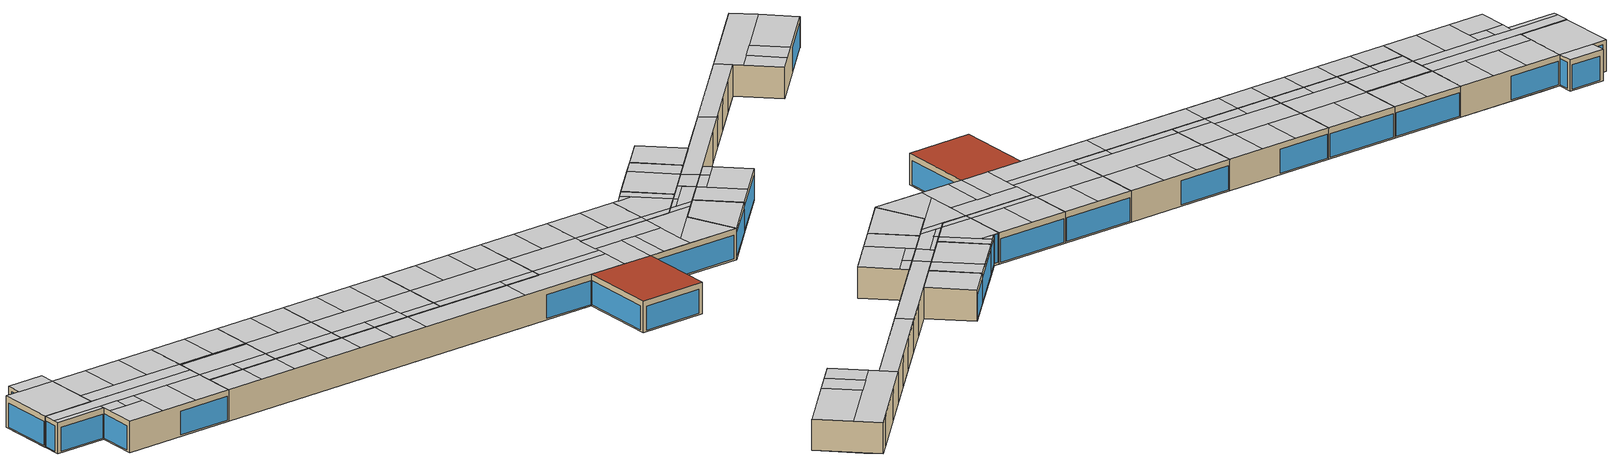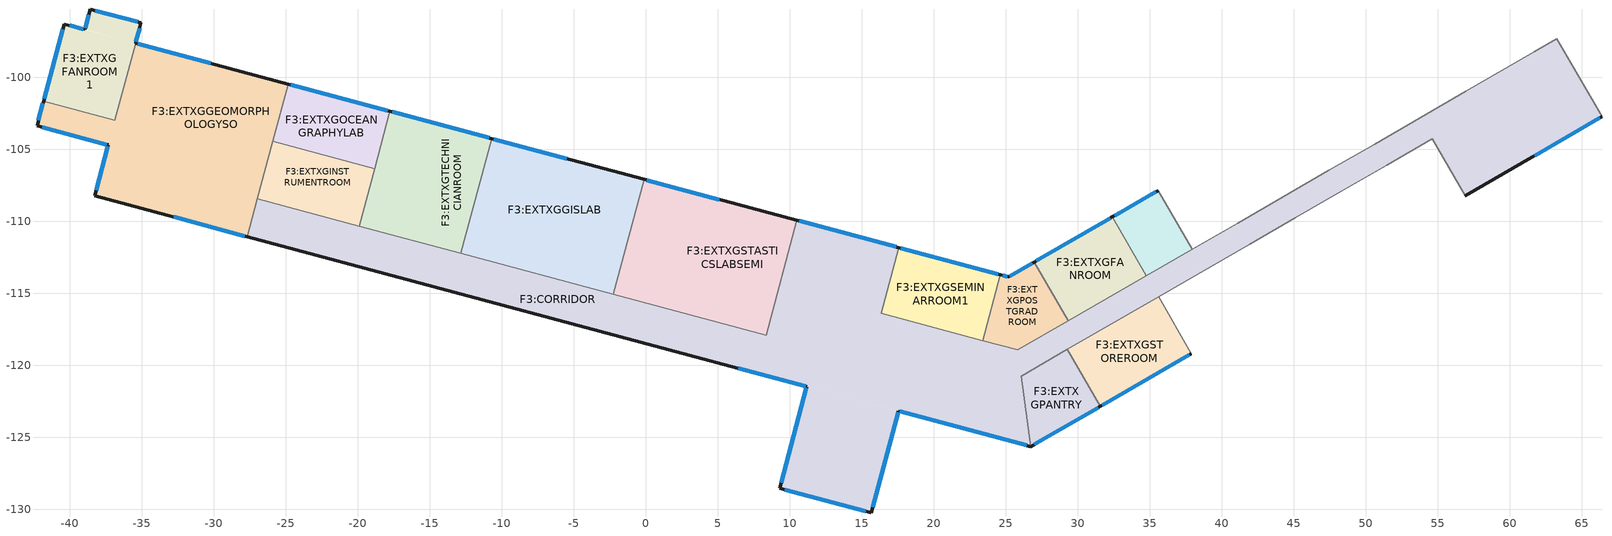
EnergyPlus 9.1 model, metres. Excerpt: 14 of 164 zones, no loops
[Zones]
F3:EXTXGFANROOM1
 floor to F2:EXTXGFANROOM (Project internal floor_Reversed_Rev): -35.44,-97.62 -38.97,-96.67 -38.59,-95.26 -35.06,-96.2 z3; -36.86,-102.92 -41.8,-101.59 -40.38,-96.29 -35.44,-97.62 z3
 floor to F2:CORRIDOR (Project internal floor_Reversed_Rev): -36.87,-102.97 -41.82,-101.64 -41.8,-101.59 -36.86,-102.92 z3
 wall outside (Project wall): -35.44,-97.62 -35.06,-96.2 -38.59,-95.26 -38.97,-96.67 -40.38,-96.29 -41.82,-101.64 z3:6
 wall to F3:EXTXGGEOMORPHOLOGYSO (Project partition_Rev): -41.82,-101.64 -36.87,-102.97 -35.44,-97.62 z3:6
 window (1006): -35.41,-97.53 -35.16,-96.58 / -38.69,-95.63 -38.94,-96.58 / -39.06,-96.65 -40.01,-96.39 z3.14:5.62; -35.27,-96.15 -38.22,-95.36 z3.14:5.46; -40.49,-96.67 -41.77,-101.48 z3.14:5.43
 ceiling to F4:EXTXGAHUROOM1 (Project internal floor_Reversed): -38.97,-96.67 -35.44,-97.62 -35.06,-96.2 -38.59,-95.26 z6; -41.82,-101.64 -36.87,-102.97 -35.44,-97.62 -40.38,-96.29 z6
F3:EXTXGGEOMORPHOLOGYSO
 floor to F2:EXTXG1STYEARGEOGRAPH (Project internal floor_Reversed_Rev): -35.09,-103.39 -36.86,-102.92 -35.44,-97.62 -33.67,-98.09 z3; -26.73,-107.52 -35.56,-105.16 -33.67,-98.09 -24.84,-100.46 z3
 floor to F2:CORRIDOR (Project internal floor_Reversed_Rev): -35.1,-103.44 -36.87,-102.97 -36.86,-102.92 -35.09,-103.39 z3; -37.33,-104.68 -42.28,-103.36 -41.82,-101.64 -36.87,-102.97 z3; -27.68,-111.06 -36.51,-108.69 -35.56,-105.16 -26.73,-107.52 z3; -36.51,-108.69 -38.28,-108.22 -36.87,-102.97 -35.1,-103.44 z3
 wall outside (Project wall): -24.84,-100.46 -35.44,-97.62 / -41.82,-101.64 -42.28,-103.36 -37.33,-104.68 -38.28,-108.22 -27.68,-111.06 z3:6
 wall to F3:CORRIDOR (Project partition): -27.68,-111.06 -26.97,-108.43 z3:6
 wall to F3:EXTXGINSTRUMENTROOM (Project partition): -26.97,-108.43 -25.91,-104.44 z3:6
 wall to F3:EXTXGOCEANGRAPHYLAB (Project partition): -25.91,-104.44 -24.84,-100.46 z3:6
 window x2 (1009): -30.22,-99.01 -35.27,-97.66 z3.14:5.42; -32.79,-109.69 -27.84,-111.01 z3.14:5.43
 window (1009): -41.86,-101.8 -42.18,-102.98 z3.14:5.58; -41.9,-103.46 -37.42,-104.66 z3.14:5.43; -37.35,-104.78 -38.18,-107.84 z3.14:5.46
 ceiling to F4:EXTXGAHUROOM1 (Project internal floor_Reversed): -41.82,-101.66 -36.87,-102.99 -36.87,-102.97 -41.82,-101.64 z6
 ceiling to F4:CORRIDOR (Project internal floor_Reversed): -42.28,-103.36 -37.33,-104.68 -37.2,-104.2 -42.15,-102.87 z6; -37.53,-105.44 -35.77,-105.92 -35.43,-104.67 -37.2,-104.2 z6; -36.87,-102.99 -26.28,-105.83 -25.88,-104.34 -36.48,-101.5 z6; -42.15,-102.87 -26.6,-107.04 -26.28,-105.83 -41.82,-101.66 z6
 ceiling to F4:EXTXGFACULTYROOM1 (Project internal floor_Reversed): -36.48,-101.5 -32.94,-102.45 -31.9,-98.56 -35.44,-97.62 z6
 ceiling to F4:EXTXGFACULTYROOM2 (Project internal floor_Reversed): -32.94,-102.45 -29.41,-103.4 -28.37,-99.51 -31.9,-98.56 z6
 ceiling to F4:EXTXGFACULTYROOM3 (Project internal floor_Reversed): -29.41,-103.4 -25.88,-104.34 -24.84,-100.46 -28.37,-99.51 z6
 ceiling to F4:EXTXGFACULTYROOM19 (Project internal floor_Reversed): -35.77,-105.92 -34,-106.39 -33.67,-105.15 -35.43,-104.67 z6; -38.28,-108.22 -34.74,-109.16 -34,-106.39 -37.53,-105.44 z6
 ceiling to F4:EXTXGFACULTYROOM20 (Project internal floor_Reversed): -34.74,-109.16 -31.21,-110.11 -30.13,-106.09 -33.67,-105.15 z6
 ceiling to F4:EXTXGFACULTYROOM21 (Project internal floor_Reversed): -31.21,-110.11 -27.68,-111.06 -26.6,-107.04 -30.13,-106.09 z6
F3:CORRIDOR
 floor outside (Project external floor): 25.84,-118.93 22.75,-120.71 23.4,-118.27 z3; 66.4,-102.73 56.9,-108.21 54.62,-104.26 64.12,-98.78 z3; 64.12,-98.78 26.08,-120.74 25.84,-118.93 63.28,-97.31 z3; 26.73,-125.63 21.78,-124.31 22.75,-120.71 25.84,-118.93 z3
 floor to F2:EXTXGFOYER (Project internal floor_Reversed_Rev): 15.66,-118.88 8.6,-116.99 10.49,-109.92 17.56,-111.82 z3
 floor to F2:CORRIDOR (Project internal floor_Reversed_Rev): 15.42,-119.79 8.35,-117.9 8.6,-116.99 15.66,-118.88 z3; 14.72,-122.42 -27.68,-111.06 -26.97,-108.43 15.42,-119.79 z3
 floor to F2:EXTXGMUSICALINSTRUME (Project internal floor_Reversed_Rev): 21.78,-124.31 14.72,-122.42 16.33,-116.38 23.4,-118.27 z3
 floor to F2:WC1 (Project internal floor_Reversed_Rev): 16.6,-126.71 10.24,-125 11.18,-121.47 17.54,-123.17 z3
 floor to F2:WC (Project internal floor_Reversed_Rev): 15.65,-130.24 9.29,-128.54 10.24,-125 16.6,-126.71 z3
 wall outside (Project wall): 17.56,-111.82 10.49,-109.92 / -27.68,-111.06 11.18,-121.47 9.29,-128.54 15.65,-130.24 17.54,-123.17 26.73,-125.63 / 56.9,-108.21 66.4,-102.73 z3:6
 wall to F3:EXTXGFACULTYROOM6 (Project partition_Rev): 53.77,-102.8 50.61,-104.63 z3:6
 wall to F3:EXTXGPRINTING (Project partition_Rev): 56.94,-100.97 53.77,-102.8 z3:6
 wall to F3:EXTXGSECX (Project partition_Rev): 61.69,-98.23 56.94,-100.97 z3:6
 wall to F3:EXTXGAOFILING (Project partition_Rev): 66.4,-102.73 63.28,-97.31 z3:6
 wall to F3:EXTXGHEAD (Project partition_Rev): 63.28,-97.31 61.69,-98.23 z3:6
 wall to F3:EXTXGFACULTYROOM5 (Project partition_Rev): 50.61,-104.63 47.44,-106.46 z3:6
 wall to F3:EXTXGFACULTYROOM4 (Project partition_Rev): 47.44,-106.46 44.27,-108.29 z3:6
 wall to F3:EXTXGFACULTYROOM3 (Project partition_Rev): 44.27,-108.29 41.1,-110.11 z3:6
 wall to F3:EXTXGFACULTYROOM2 (Project partition_Rev): 41.1,-110.11 37.94,-111.94 z3:6
 wall to F3:EXTXGFACULTYROOM1 (Project partition_Rev): 37.94,-111.94 34.77,-113.77 z3:6
 wall to F3:EXTXGFANROOM (Project partition): 34.77,-113.77 29.33,-116.91 z3:6
 wall to F3:EXTXGPOSTGRADROOM (Project partition_Rev): 29.33,-116.91 25.84,-118.93 23.4,-118.27 z3:6
 wall to F3:EXTXGSEMINARROOM1 (Project partition): 23.4,-118.27 16.33,-116.38 17.56,-111.82 z3:6
 wall to F3:EXTXGSTASTICSLABSEMI (Project partition): 10.49,-109.92 8.35,-117.9 -2.24,-115.06 z3:6
 wall to F3:EXTXGGISLAB (Project partition): -2.24,-115.06 -12.84,-112.22 z3:6
 wall to F3:EXTXGTECHNICIANROOM (Project partition_Rev): -12.84,-112.22 -19.91,-110.32 z3:6
 wall to F3:EXTXGINSTRUMENTROOM (Project partition): -19.91,-110.32 -26.97,-108.43 z3:6
 wall to F3:EXTXGPANTRY (Project partition): 26.73,-125.63 26.08,-120.74 29.28,-118.89 z3:6
 wall to F3:EXTXGSTOREROOM (Project partition): 29.28,-118.89 35.61,-115.24 z3:6
 wall to F3:EXTXGMEETINGROOM (Project partition): 35.61,-115.24 41.95,-111.58 z3:6
 wall to F3:EXTXGFACULTYROOM7 (Project partition_Rev): 41.95,-111.58 45.12,-109.75 z3:6
 wall to F3:EXTXGFACULTYROOM8 (Project partition_Rev): 45.12,-109.75 48.28,-107.92 z3:6
 wall to F3:EXTXGFACULTYROOM9 (Project partition_Rev): 48.28,-107.92 51.45,-106.09 z3:6
 wall to F3:EXTXGFACULTYROOM (Project partition_Rev): 51.45,-106.09 54.62,-104.26 56.9,-108.21 z3:6
 window (1013): 17.39,-111.77 10.66,-109.97 / 11.16,-121.56 9.39,-128.16 / 9.66,-128.64 15.28,-130.14 / 15.75,-129.87 17.52,-123.27 z3.14:5.42; 17.63,-123.2 26.44,-125.56 z3.14:5.41
 window x8 (1013): 6.42,-120.19 11.09,-121.45 z3.14:5.43
 window x2 (1013): 61.73,-105.43 66.26,-102.81 z3.14:5.42
 ceiling to F4:CORRIDOR (Project internal floor_Reversed): 58.72,-107.16 60.62,-106.07 58.79,-102.9 56.89,-104 z6; 44.72,-109.98 54.62,-104.26 53.77,-102.8 43.87,-108.52 z6; 55.07,-105.05 64.57,-99.56 63.28,-97.31 53.77,-102.8 z6; 27.34,-118.6 29.01,-119.05 31.73,-117.48 31.12,-116.42 z6; 25.84,-118.93 28.15,-119.55 29.01,-119.05 26.7,-118.43 z6; 17.54,-123.17 18.96,-123.55 20.03,-119.53 18.62,-119.16 z6; 15.79,-118.4 22.86,-120.29 23.4,-118.27 16.33,-116.38 z6; 21.78,-124.31 26.73,-125.63 26.08,-120.74 22.13,-123.02 z6; 22.13,-123.02 28.15,-119.55 23.4,-118.27 z6; 8.6,-116.99 15.66,-118.88 16.52,-115.7 9.45,-113.81 z6
 ceiling to F4:EXTXGGRADUATEROOM1 (Project internal floor_Reversed): 60.62,-106.07 66.4,-102.73 64.57,-99.56 58.79,-102.9 z6
 ceiling to F4:EXTXGSEMINARROOM (Project internal floor_Reversed): 33.95,-116.2 44.72,-109.98 43.87,-108.52 33.1,-114.73 z6
 ceiling to F4:EXTXGGRADUATEROOM (Project internal floor_Reversed): 56.9,-108.21 58.72,-107.16 56.89,-104 55.07,-105.05 z6
 ceiling to F4:EXTXGFACULTYROOM14 (Project internal floor_Reversed): 9.45,-113.81 12.98,-114.76 14.02,-110.87 10.49,-109.92 z6
 ceiling to F4:EXTXGFACULTYROOM15 (Project internal floor_Reversed): 12.98,-114.76 16.52,-115.7 17.56,-111.82 14.02,-110.87 z6
 ceiling to F4:EXTXGAHUROOM (Project internal floor_Reversed): 28.67,-117.84 31.12,-116.42 30.89,-116.01 28.43,-117.43 z6; 31.73,-117.48 33.95,-116.2 33.1,-114.73 30.89,-116.01 z6
 ceiling to F4:EXTXGFACULTYROOM18 (Project internal floor_Reversed): 26.7,-118.43 27.34,-118.6 28.67,-117.84 28.43,-117.43 z6
 ceiling to F4:EXTXGFACULTYROOM22 (Project internal floor_Reversed): -27.68,-111.06 -24.14,-112 -23.44,-109.38 -26.97,-108.43 z6
 ceiling to F4:EXTXGFACULTYROOM23 (Project internal floor_Reversed): -24.14,-112 -20.61,-112.95 -19.91,-110.32 -23.44,-109.38 z6
 ceiling to F4:EXTXGFACULTYROOM24 (Project internal floor_Reversed): -20.61,-112.95 -17.08,-113.9 -16.38,-111.27 -19.91,-110.32 z6
 ceiling to F4:EXTXGFACULTYROOM25 (Project internal floor_Reversed): -17.08,-113.9 -13.55,-114.84 -12.84,-112.22 -16.38,-111.27 z6
 ceiling to F4:EXTXGFACULTYROOM26 (Project internal floor_Reversed): -13.55,-114.84 -10.01,-115.79 -9.31,-113.16 -12.84,-112.22 z6
 ceiling to F4:EXTXGFACULTYROOM27 (Project internal floor_Reversed): -10.01,-115.79 -6.48,-116.74 -5.78,-114.11 -9.31,-113.16 z6
 ceiling to F4:EXTXGPHDROOM1 (Project internal floor_Reversed): -6.48,-116.74 4.12,-119.58 4.82,-116.95 -5.78,-114.11 z6
 ceiling to F4:EXTXGPHDROOM2 (Project internal floor_Reversed): 8.35,-117.9 15.42,-119.79 15.66,-118.88 8.6,-116.99 z6; 4.12,-119.58 14.72,-122.42 15.42,-119.79 4.82,-116.95 z6
 ceiling to F4:EXTXGWIRECENTRE (Project internal floor_Reversed): 14.72,-122.42 17.54,-123.17 18.62,-119.16 15.79,-118.4 z6
 ceiling to F4:EXTXGFACULTYROOM28 (Project internal floor_Reversed): 18.96,-123.55 21.78,-124.31 22.86,-120.29 20.03,-119.53 z6
 roof outside (Project flat roof): 9.29,-128.54 15.65,-130.24 17.54,-123.17 11.18,-121.47 z6
F3:EXTXGINSTRUMENTROOM
 floor to F2:CORRIDOR (Project internal floor_Reversed_Rev): -19.91,-110.32 -26.97,-108.43 -26.73,-107.52 -19.67,-109.42 z3
 floor to F2:EXTXG1STYEARGEOGRAPHQ1 (Project internal floor_Reversed_Rev): -19.67,-109.42 -26.73,-107.52 -25.91,-104.44 -18.84,-106.34 z3
 wall to F3:EXTXGOCEANGRAPHYLAB (Project partition_Rev): -18.84,-106.34 -25.91,-104.44 z3:6
 wall to F3:EXTXGTECHNICIANROOM (Project partition_Rev): -19.91,-110.32 -18.84,-106.34 z3:6
 ceiling to F4:CORRIDOR (Project internal floor_Reversed): -26.6,-107.04 -19.54,-108.93 -18.84,-106.34 -25.91,-104.44 z6
 ceiling to F4:EXTXGFACULTYROOM22 (Project internal floor_Reversed): -26.97,-108.43 -23.44,-109.38 -23.07,-107.99 -26.6,-107.04 z6
 ceiling to F4:EXTXGFACULTYROOM23 (Project internal floor_Reversed): -23.44,-109.38 -19.91,-110.32 -19.54,-108.93 -23.07,-107.99 z6
F3:EXTXGTECHNICIANROOM
 floor to F2:CORRIDOR (Project internal floor_Reversed_Rev): -12.84,-112.22 -19.91,-110.32 -19.67,-109.42 -12.6,-111.31 z3
 floor to F2:EXTXG1STYEARGEOGRAPHQ1 (Project internal floor_Reversed_Rev): -16.13,-110.36 -19.67,-109.42 -17.77,-102.35 -14.24,-103.3 z3
 floor to F2:EXTXGMAPRESOURCECENT (Project internal floor_Reversed_Rev): -12.6,-111.31 -16.13,-110.36 -14.24,-103.3 -10.71,-104.24 z3
 wall outside (Project wall): -10.71,-104.24 -17.77,-102.35 z3:6
 wall to F3:EXTXGOCEANGRAPHYLAB (Project partition): -17.77,-102.35 -18.84,-106.34 z3:6
 wall to F3:EXTXGGISLAB (Project partition): -12.84,-112.22 -10.71,-104.24 z3:6
 window (1007): -10.87,-104.2 -17.61,-102.39 z3.14:5.42
 ceiling to F4:CORRIDOR (Project internal floor_Reversed): -19.54,-108.93 -12.47,-110.83 -11.75,-108.13 -18.81,-106.24 z6
 ceiling to F4:EXTXGFACULTYROOM6 (Project internal floor_Reversed): -18.81,-106.24 -15.28,-107.18 -14.24,-103.3 -17.77,-102.35 z6
 ceiling to F4:EXTXGFACULTYROOM7 (Project internal floor_Reversed): -15.28,-107.18 -11.75,-108.13 -10.71,-104.24 -14.24,-103.3 z6
 ceiling to F4:EXTXGFACULTYROOM24 (Project internal floor_Reversed): -19.91,-110.32 -16.38,-111.27 -16,-109.88 -19.54,-108.93 z6
 ceiling to F4:EXTXGFACULTYROOM25 (Project internal floor_Reversed): -16.38,-111.27 -12.84,-112.22 -12.47,-110.83 -16,-109.88 z6
F3:EXTXGGISLAB
 floor to F2:CORRIDOR (Project internal floor_Reversed_Rev): -2.24,-115.06 -12.84,-112.22 -12.6,-111.31 -2,-114.15 z3
 floor to F2:EXTXGMAPRESOURCECENT (Project internal floor_Reversed_Rev): -2,-114.15 -12.6,-111.31 -10.71,-104.24 -0.11,-107.08 z3
 wall outside (Project wall): -0.11,-107.08 -10.71,-104.24 z3:6
 wall to F3:EXTXGSTASTICSLABSEMI (Project partition): -2.24,-115.06 -0.11,-107.08 z3:6
 window x2 (1009): -5.49,-105.64 -10.54,-104.29 z3.14:5.42
 ceiling to F4:CORRIDOR (Project internal floor_Reversed): -12.47,-110.83 -5.4,-112.72 -4.68,-110.02 -11.75,-108.13 z6; -5.53,-113.2 -2,-114.15 -1.15,-110.97 -4.68,-110.02 z6
 ceiling to F4:EXTXGFACULTYROOM8 (Project internal floor_Reversed): -11.75,-108.13 -8.21,-109.08 -7.17,-105.19 -10.71,-104.24 z6
 ceiling to F4:EXTXGFACULTYROOM9 (Project internal floor_Reversed): -8.21,-109.08 -4.68,-110.02 -3.64,-106.14 -7.17,-105.19 z6
 ceiling to F4:EXTXGFACULTYROOM10 (Project internal floor_Reversed): -4.68,-110.02 -1.15,-110.97 -0.11,-107.08 -3.64,-106.14 z6
 ceiling to F4:EXTXGFACULTYROOM26 (Project internal floor_Reversed): -12.84,-112.22 -9.31,-113.16 -8.94,-111.77 -12.47,-110.83 z6
 ceiling to F4:EXTXGFACULTYROOM27 (Project internal floor_Reversed): -9.31,-113.16 -5.78,-114.11 -5.4,-112.72 -8.94,-111.77 z6
 ceiling to F4:EXTXGPHDROOM1 (Project internal floor_Reversed): -5.78,-114.11 -2.24,-115.06 -2,-114.15 -5.53,-113.2 z6
F3:EXTXGSTASTICSLABSEMI
 floor to F2:CORRIDOR (Project internal floor_Reversed_Rev): 8.35,-117.9 -2.24,-115.06 -2,-114.15 8.6,-116.99 z3
 floor to F2:EXTXGMAPRESOURCECENT (Project internal floor_Reversed_Rev): 1.53,-115.1 -2,-114.15 -0.11,-107.08 3.43,-108.03 z3
 floor to F2:EXTXGRECEPTION (Project internal floor_Reversed_Rev): 8.6,-116.99 1.53,-115.1 3.43,-108.03 10.49,-109.92 z3
 wall outside (Project wall): 10.49,-109.92 -0.11,-107.08 z3:6
 window x2 (1011): 5.1,-108.48 0.06,-107.13 z3.14:5.42
 ceiling to F4:CORRIDOR (Project internal floor_Reversed): -2,-114.15 8.6,-116.99 9.45,-113.81 -1.15,-110.97 z6
 ceiling to F4:EXTXGFACULTYROOM11 (Project internal floor_Reversed): -1.15,-110.97 2.38,-111.92 3.43,-108.03 -0.11,-107.08 z6
 ceiling to F4:EXTXGFACULTYROOM12 (Project internal floor_Reversed): 2.38,-111.92 5.92,-112.86 6.96,-108.98 3.43,-108.03 z6
 ceiling to F4:EXTXGFACULTYROOM13 (Project internal floor_Reversed): 5.92,-112.86 9.45,-113.81 10.49,-109.92 6.96,-108.98 z6
 ceiling to F4:EXTXGPHDROOM1 (Project internal floor_Reversed): -2.24,-115.06 4.82,-116.95 5.06,-116.04 -2,-114.15 z6
 ceiling to F4:EXTXGPHDROOM2 (Project internal floor_Reversed): 4.82,-116.95 8.35,-117.9 8.6,-116.99 5.06,-116.04 z6
F3:EXTXGOCEANGRAPHYLAB
 floor to F2:EXTXG1STYEARGEOGRAPHQ1 (Project internal floor_Reversed_Rev): -18.84,-106.34 -25.91,-104.44 -24.84,-100.46 -17.77,-102.35 z3
 wall outside (Project wall): -17.77,-102.35 -24.84,-100.46 z3:6
 window (1009): -17.94,-102.31 -24.67,-100.5 z3.14:5.42
 ceiling to F4:CORRIDOR (Project internal floor_Reversed): -25.91,-104.44 -18.84,-106.34 -18.81,-106.24 -25.88,-104.34 z6
 ceiling to F4:EXTXGFACULTYROOM4 (Project internal floor_Reversed): -25.88,-104.34 -22.35,-105.29 -21.3,-101.4 -24.84,-100.46 z6
 ceiling to F4:EXTXGFACULTYROOM5 (Project internal floor_Reversed): -22.35,-105.29 -18.81,-106.24 -17.77,-102.35 -21.3,-101.4 z6
F3:EXTXGSEMINARROOM1
 floor to F2:EXTXGMUSICALINSTRUME (Project internal floor_Reversed_Rev): 23.4,-118.27 16.33,-116.38 17.56,-111.82 24.62,-113.71 z3
 wall outside (Project wall): 24.62,-113.71 17.56,-111.82 z3:6
 wall to F3:EXTXGPOSTGRADROOM (Project partition_Rev): 23.4,-118.27 24.62,-113.71 z3:6
 window (1011): 24.46,-113.67 17.72,-111.86 z3.14:5.42
 ceiling to F4:CORRIDOR (Project internal floor_Reversed): 16.33,-116.38 23.4,-118.27 23.58,-117.6 16.52,-115.7 z6
 ceiling to F4:EXTXGFACULTYROOM16 (Project internal floor_Reversed): 16.52,-115.7 20.05,-116.65 21.09,-112.76 17.56,-111.82 z6
 ceiling to F4:EXTXGFACULTYROOM17 (Project internal floor_Reversed): 20.05,-116.65 23.58,-117.6 24.62,-113.71 21.09,-112.76 z6
F3:EXTXGFACULTYROOM1
 floor outside (Project external floor): 37.94,-111.94 34.77,-113.77 32.41,-109.68 35.58,-107.86 z3
 wall outside (Project wall): 35.58,-107.86 32.41,-109.68 z3:6
 wall to F3:EXTXGFANROOM (Project partition): 32.41,-109.68 34.77,-113.77 z3:6
 wall to F3:EXTXGFACULTYROOM2 (Project partition): 37.94,-111.94 35.58,-107.86 z3:6
 window (1003): 35.43,-107.94 32.56,-109.6 z3.22:5.47
 ceiling to F4:EXTXGSEMINARROOM (Project internal floor_Reversed): 34.77,-113.77 37.94,-111.94 35.58,-107.86 32.41,-109.68 z6
F3:EXTXGFANROOM
 floor outside (Project external floor): 34.77,-113.77 29.33,-116.91 26.97,-112.82 32.41,-109.68 z3
 wall outside (Project wall): 32.41,-109.68 26.97,-112.82 z3:6
 wall to F3:EXTXGPOSTGRADROOM (Project partition_Rev): 26.97,-112.82 29.33,-116.91 z3:6
 window (1006): 32.26,-109.77 27.12,-112.74 z3.22:5.44
 ceiling to F4:EXTXGSEMINARROOM (Project internal floor_Reversed): 33.1,-114.73 34.77,-113.77 32.41,-109.68 30.74,-110.65 z6
 ceiling to F4:EXTXGAHUROOM (Project internal floor_Reversed): 29.33,-116.91 33.1,-114.73 30.74,-110.65 26.97,-112.82 z6
F3:EXTXGPOSTGRADROOM
 floor outside (Project external floor): 25.18,-113.86 24.47,-114.27 24.62,-113.71 z3; 29.33,-116.91 25.84,-118.93 23.4,-118.27 24.47,-114.27 26.97,-112.82 z3
 wall outside (Project wall): 26.97,-112.82 25.18,-113.86 24.62,-113.71 z3:6
 window (1003): 26.82,-112.91 25.26,-113.81 z3.22:5.53; 25.08,-113.83 24.79,-113.75 z3.22:5.96
 ceiling to F4:CORRIDOR (Project internal floor_Reversed): 23.4,-118.27 25.84,-118.93 26.7,-118.43 23.58,-117.6 z6
 ceiling to F4:EXTXGAHUROOM (Project internal floor_Reversed): 28.43,-117.43 29.33,-116.91 26.97,-112.82 26.07,-113.34 z6
 ceiling to F4:EXTXGFACULTYROOM18 (Project internal floor_Reversed): 25.18,-113.86 26.59,-114.24 26.07,-113.34 z6; 23.58,-117.6 26.7,-118.43 28.43,-117.43 26.59,-114.24 24.62,-113.71 z6
F3:EXTXGPANTRY
 floor outside (Project external floor): 31.56,-122.84 26.73,-125.63 26.08,-120.74 29.28,-118.89 z3
 wall outside (Project wall): 26.73,-125.63 31.56,-122.84 z3:6
 wall to F3:EXTXGSTOREROOM (Project partition_Rev): 31.56,-122.84 29.28,-118.89 z3:6
 window (1015): 26.99,-125.49 31.41,-122.93 z3.22:5.44
 ceiling to F4:CORRIDOR (Project internal floor_Reversed): 26.73,-125.63 31.56,-122.84 29.28,-118.89 26.08,-120.74 z6
F3:EXTXGSTOREROOM
 floor outside (Project external floor): 37.9,-119.19 31.56,-122.84 29.28,-118.89 35.61,-115.24 z3
 wall outside (Project wall): 31.56,-122.84 37.9,-119.19 z3:6
 wall to F3:EXTXGMEETINGROOM (Project partition): 37.9,-119.19 35.61,-115.24 z3:6
 window (1014): 31.71,-122.76 37.75,-119.27 z3.22:5.43
 ceiling to F4:CORRIDOR (Project internal floor_Reversed): 34.01,-121.43 37.9,-119.19 36.07,-116.02 32.18,-118.26 z6; 31.56,-122.84 34.01,-121.43 31.73,-117.48 29.28,-118.89 z6
 ceiling to F4:EXTXGSEMINARROOM (Project internal floor_Reversed): 34.4,-116.98 36.07,-116.02 35.61,-115.24 33.95,-116.2 z6
 ceiling to F4:EXTXGAHUROOM (Project internal floor_Reversed): 32.18,-118.26 34.4,-116.98 33.95,-116.2 31.73,-117.48 z6
[Building]
Building: North Axis {deg}=0; Terrain=Suburbs; Loads Convergence Tolerance Value=0.04; Temperature Convergence Tolerance Value {deltaC}=0.4; Solar Distribution=FullExterior; Maximum Number of Warmup Days=25; Minimum Number of Warmup Days=6
[Site:Location]
AS2 (O1-O1:31-12)  (01-01:31-12): Latitude {deg}=1.3; Longitude {deg}=103.8; Time Zone {hr}=8; Elevation {m}=32
[SizingPeriod:DesignDay] Day of Month=15; Humidity Condition Type=WetBulb; Barometric Pressure {Pa}=100941.2; Wind Direction {deg}=0; Rain Indicator=No; Snow Indicator=No; Daylight Saving Time Indicator=No
Name | Month | Day Type | Maximum Dry-Bulb Temperature {C} | Daily Dry-Bulb Temperature Range {deltaC} | Wetbulb or DewPoint at Maximum Dry-Bulb {C} | Wind Speed {m/s} | Solar Model Indicator | Sky Clearness
Summer Design Day in AS2 (O1-O1:31-12) Jul | 7 | SummerDesignDay | 33.2 | 6.2 | 26 | 0 | ASHRAEClearSky | 0.98
Summer Design Day in AS2 (O1-O1:31-12) Aug | 8 | SummerDesignDay | 33.2 | 6.3 | 25.8 | 0 | ASHRAEClearSky | 0.98
Summer Design Day in AS2 (O1-O1:31-12) Sep | 9 | SummerDesignDay | 33.2 | 6.5 | 25.9 | 0 | ASHRAEClearSky | 0.98
Winter Design Day in AS2 (O1-O1:31-12) | 1 | WinterDesignDay | 23.8 | 0 | 23.8 | 9.2 |  | 0
[Site:GroundTemperature:BuildingSurface]
18, 18, 18, 18, 18, 18, 18, 18, 18, 18, 18, 18
[Site:GroundTemperature:FCfactorMethod]
January Ground Temperature {C}=27.55; February Ground Temperature {C}=28.03; March Ground Temperature {C}=28.32; April Ground Temperature {C}=28.42; May Ground Temperature {C}=28.26; June Ground Temperature {C}=27.88; July Ground Temperature {C}=27.4; August Ground Temperature {C}=26.92; September Ground Temperature {C}=26.59; October Ground Temperature {C}=26.51; November Ground Temperature {C}=26.68; December Ground Temperature {C}=27.05
[Site:GroundTemperature:Shallow]
14, 14, 14, 14, 14, 14, 14, 14, 14, 14, 14, 14
[Site:GroundTemperature:Deep]
14, 14, 14, 14, 14, 14, 14, 14, 14, 14, 14, 14
[Site:GroundReflectance]
0.2, 0.2, 0.2, 0.2, 0.2, 0.2, 0.2, 0.2, 0.2, 0.2, 0.2, 0.2
[Site:GroundReflectance:SnowModifier]
2, 2
[Material] Thermal Absorptance=0.9
Name | Roughness | Thickness {m} | Conductivity {W/m-K} | Density {kg/m3} | Specific Heat {J/kg-K} | Solar Absorptance | Visible Absorptance
1B Plastered Wall | Smooth | 0.225 | 0.807 | 1760 | 800 | 0.7 | 0.7
Cast Concrete (Dense)_.1 | Rough | 0.1 | 1.4 | 2100 | 840 | 0.6 | 0.6
External Rendering_.O25 | Rough | 0.025 | 0.5 | 1300 | 1000 | 0.7 | 0.7
MW Stone Wool (rolls)_.1482 | Rough | 0.1482 | 0.04 | 30 | 840 | 0.6 | 0.6
Timber Flooring_.OO5 | Rough | 0.005 | 0.14 | 650 | 1200 | 0.78 | 0.78
Gypsum Plasterboard_.O25 | Rough | 0.025 | 0.25 | 900 | 1000 | 0.5 | 0.5
Asphalt 1_.O1 | Rough | 0.01 | 0.7 | 2100 | 1000 | 0.85 | 0.9
MW Glass Wool (rolls)_.1445 | Rough | 0.1445 | 0.04 | 12 | 840 | 0.6 | 0.6
Plasterboard_.O13 | Rough | 0.013 | 0.25 | 2800 | 896 | 0.5 | 0.5
[Material:NoMass] Roughness=Rough; Thermal Absorptance=0.9; Solar Absorptance=0.7; Visible Absorptance=0.7
Name | Thermal Resistance {m2-K/W}
9_RVAL_2; 10_RVAL_2 | 0.15
11_RVAL_3 | 0.18
[WindowMaterial:Glazing]
38: Optical Data Type=SpectralAverage; Thickness {m}=.006; Solar Transmittance at Normal Incidence=.775; Front Side Solar Reflectance at Normal Incidence=.071; Back Side Solar Reflectance at Normal Incidence=.071; Visible Transmittance at Normal Incidence=.881; Front Side Visible Reflectance at Normal Incidence=.08; Back Side Visible Reflectance at Normal Incidence=.08; Infrared Transmittance at Normal Incidence=0; Front Side Infrared Hemispherical Emissivity=.84; Back Side Infrared Hemispherical Emissivity=.84; Conductivity {W/m-K}=.9
[Construction]
Project wall: 1B Plastered Wall
Project external floor: External Rendering_.O25, MW Stone Wool (rolls)_.1482, Timber Flooring_.OO5
Project partition: Gypsum Plasterboard_.O25, 9_RVAL_2, Gypsum Plasterboard_.O25
Project partition_Rev: Gypsum Plasterboard_.O25, 10_RVAL_2, Gypsum Plasterboard_.O25
Project flat roof: Asphalt 1_.O1, MW Glass Wool (rolls)_.1445, 11_RVAL_3, Plasterboard_.O13
Project internal floor_Reversed; Project internal floor_Reversed_Rev: Cast Concrete (Dense)_.1
1003; 1006; 1007; 1009; 1011; 1013; 1014; 1015: 38
[Zone] Type=1; Multiplier=1; Zone Inside Convection Algorithm=TARP; Part of Total Floor Area=Yes
Name | Volume {m3} | Floor Area {m2}
F3:EXTXGFANROOM1 | 84.3708 | 29.0934
F3:EXTXGGEOMORPHOLOGYSO | 343.8016 | 118.5523
F3:CORRIDOR | 1112.45 | 383.6047
F3:EXTXGOCEANGRAPHYLAB | 78.125 | 26.9397
F3:EXTXGINSTRUMENTROOM | 82.6444 | 28.4981
F3:EXTXGTECHNICIANROOM | 163.8862 | 56.5125
F3:EXTXGGISLAB; F3:EXTXGSTASTICSLABSEMI | 247.5448 | 85.3603
F3:EXTXGFANROOM | 75.2941 | 26.683
F3:EXTXGFACULTYROOM1 | 43.0787 | 15.2664
F3:EXTXGSEMINARROOM1 | 90.5369 | 31.2196
F3:EXTXGPOSTGRADROOM | 55.7881 | 19.7704
F3:EXTXGSTOREROOM | 84.8302 | 30.0624
F3:EXTXGPANTRY | 52.5223 | 18.613
[ZoneInfiltration:DesignFlowRate] Schedule=On 24/7; Design Flow Rate Calculation Method=Flow/zone; Constant Term Coefficient=1; Temperature Term Coefficient=0; Velocity Term Coefficient=0; Velocity Squared Term Coefficient=0
Name | Zone or ZoneList | Design Flow Rate {m3/s}
F3:EXTXGFANROOM1 Infiltration | F3:EXTXGFANROOM1 | 0.016405
F3:EXTXGGEOMORPHOLOGYSO Infiltration | F3:EXTXGGEOMORPHOLOGYSO | 0.06685
F3:CORRIDOR Infiltration | F3:CORRIDOR | 0.21631
F3:EXTXGOCEANGRAPHYLAB Infiltration | F3:EXTXGOCEANGRAPHYLAB | 0.015191
F3:EXTXGINSTRUMENTROOM Infiltration | F3:EXTXGINSTRUMENTROOM | 0.01607
F3:EXTXGTECHNICIANROOM Infiltration | F3:EXTXGTECHNICIANROOM | 0.031867
F3:EXTXGGISLAB Infiltration | F3:EXTXGGISLAB | 0.048134
F3:EXTXGSTASTICSLABSEMI Infiltration | F3:EXTXGSTASTICSLABSEMI | 0.048134
F3:EXTXGFANROOM Infiltration | F3:EXTXGFANROOM | 0.014641
F3:EXTXGFACULTYROOM1 Infiltration | F3:EXTXGFACULTYROOM1 | 0.008376
F3:EXTXGSEMINARROOM1 Infiltration | F3:EXTXGSEMINARROOM1 | 0.017604
F3:EXTXGPOSTGRADROOM Infiltration | F3:EXTXGPOSTGRADROOM | 0.010848
F3:EXTXGSTOREROOM Infiltration | F3:EXTXGSTOREROOM | 0.016495
F3:EXTXGPANTRY Infiltration | F3:EXTXGPANTRY | 0.010213
[Schedule:Compact]
On 24/7: Through: 12/31, For: AllDays, Until: 24:00, 1
